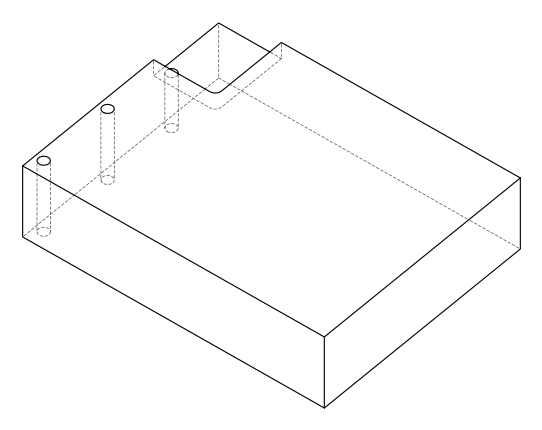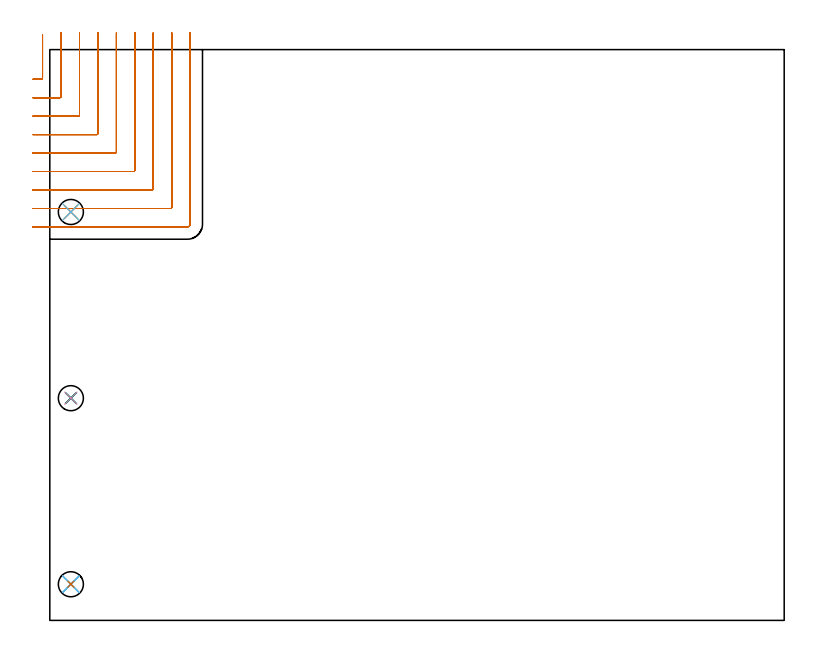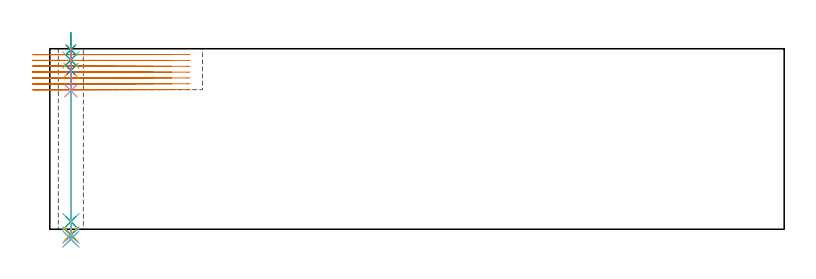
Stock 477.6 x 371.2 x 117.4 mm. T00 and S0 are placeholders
(PLAN: 12 operations, 9 tool changes, 21.6 min)
(1 MILL_CORNER_NOTCH_RECTANGULAR | CORNER_NOTCH_RECTANGULAR | UGT0201_008 | Follow Part, ap 4, ae 75% | 18.32 min | 325143 mm3)
(2 SPOT_DRILL | STEP1HOLE | NXT0321_9005460120000 | 0.03 min | 3 mm3)
(3 SPOT_DRILL_1 | STEP1HOLE_1 | NXT0321_9005460120000 | 0.03 min | 3 mm3)
(4 SPOT_DRILL_2 | STEP1HOLE_2 | NXT0321_9005460120000 | 0.04 min | 4 mm3)
(5 DRILL_BLIND_HOLE_INTO_CENTER | STEP1HOLE | NXT0301_065 | 0.07 min | 888 mm3)
(6 GUN_DRILL_THROUGH_HOLE | STEP1HOLE | UGT0307_007 | 0.63 min | 8266 mm3)
(7 DRILL_TO_ENLARGE_THROUGH_HOLE | STEP1HOLE | UGT0301_287 | 0.5 min | 15273 mm3)
(8 DRILL_BLIND_HOLE_INTO_CENTER_1 | STEP1HOLE_1 | NXT0301_065 | 0.07 min | 890 mm3)
(9 GUN_DRILL_THROUGH_HOLE_1 | STEP1HOLE_1 | UGT0307_007 | 0.63 min | 8269 mm3)
(10 DRILL_TO_ENLARGE_THROUGH_HOLE_1 | STEP1HOLE_1 | UGT0301_287 | 0.5 min | 15278 mm3)
(11 DRILL_THROUGH_HOLE_INTO_CENTER | STEP1HOLE_2 | NXT0301_065 | 0.39 min | 6256 mm3)
(12 DRILL_TO_ENLARGE_THROUGH_HOLE_2 | STEP1HOLE_2 | UGT0301_287 | 0.4 min | 12637 mm3)
(TOOL UGT0201_008 | End Mill 16 mm | D16 FL32 Z4)
(TOOL NXT0321_9005460120000 | NC Spot Drill, 142deg, 12mm, Carbide, Uncoated | D12 PA142 FL30 Z2)
(TOOL NXT0301_065 | Carbide Drill 9.4mm [860.1-0940-075A1-MM 2214] | D9.4 PA140 FL98 Z2)
(TOOL UGT0307_007 | Gun Drill 10 mm | D10 PA130 FL24 Z1)
(TOOL UGT0301_287 | Twist Drill 16.3 mm | D16.3 PA118 FL125 Z2)
(OP 1 MILL_CORNER_NOTCH_RECTANGULAR)
G17 G21 G94 G90
T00 M6
G54
G17 G0 G90 X-11. Y351.9 S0 M3
G43 Z127.4 H0
Z113.6
G94 G1 X-8. F250.
X-5.493 F500.
G3 X-4.7 Y352.693 R0.8
G1 Y377.674
Y380.674 F250.
G0 Z127.4
X-11. Y339.9
Z113.6
G1 X-8.
X6.507 F500.
G3 X7.3 Y340.693 R0.8
G1 Y379.2
Y382.2 F250.
G0 Z127.4
X-11. Y327.9
Z113.6
G1 X-8.
X18.506 F500.
G3 X19.3 Y328.694 R0.8
G1 Y379.2
Y382.2 F250.
G0 Z127.4
X-11. Y315.9
Z113.6
G1 X-8.
X30.506 F500.
G3 X31.3 Y316.694 R0.8
G1 Y379.2
Y382.2 F250.
G0 Z127.4
X-11. Y303.9
Z113.6
G1 X-8.
X42.506 F500.
G3 X43.3 Y304.694 R0.8
G1 Y379.2
Y382.2 F250.
G0 Z127.4
X-11. Y291.9
Z113.6
G1 X-8.
X54.505 F500.
G3 X55.3 Y292.695 R0.8
G1 Y379.2
Y382.2 F250.
G0 Z127.4
X-11. Y279.9
Z113.6
G1 X-8.
X66.505 F500.
G3 X67.3 Y280.695 R0.8
G1 Y379.2
Y382.2 F250.
G0 Z127.4
X-11. Y267.9
Z113.6
G1 X-8.
X78.505 F500.
G3 X79.3 Y268.695 R0.8
G1 Y379.2
Y382.2 F250.
G0 Z127.4
X-11. Y255.9
Z113.6
G1 X-8.
X89.4 F500.
G3 X91.3 Y257.8 R1.9
G1 Y379.2
Y382.2 F250.
G0 Z127.4
X-11. Y351.9
Z109.8
G1 X-8.
X-5.493 F500.
G3 X-4.7 Y352.693 R0.8
G1 Y377.674
Y380.674 F250.
G0 Z127.4
X-11. Y339.9
Z109.8
G1 X-8.
X6.507 F500.
G3 X7.3 Y340.693 R0.8
G1 Y379.2
Y382.2 F250.
G0 Z127.4
X-11. Y327.9
Z109.8
G1 X-8.
X18.506 F500.
G3 X19.3 Y328.694 R0.8
G1 Y379.2
Y382.2 F250.
G0 Z127.4
X-11. Y315.9
Z109.8
G1 X-8.
X30.506 F500.
G3 X31.3 Y316.694 R0.8
G1 Y379.2
Y382.2 F250.
G0 Z127.4
X-11. Y303.9
Z109.8
G1 X-8.
X42.506 F500.
G3 X43.3 Y304.694 R0.8
G1 Y379.2
Y382.2 F250.
G0 Z127.4
X-11. Y291.9
Z109.8
G1 X-8.
X54.505 F500.
G3 X55.3 Y292.695 R0.8
G1 Y379.2
Y382.2 F250.
G0 Z127.4
X-11. Y279.9
Z109.8
G1 X-8.
X66.505 F500.
G3 X67.3 Y280.695 R0.8
G1 Y379.2
Y382.2 F250.
G0 Z127.4
X-11. Y267.9
Z109.8
G1 X-8.
X78.505 F500.
G3 X79.3 Y268.695 R0.8
G1 Y379.2
Y382.2 F250.
G0 Z127.4
X-11. Y255.9
Z109.8
G1 X-8.
X89.4 F500.
G3 X91.3 Y257.8 R1.9
G1 Y379.2
Y382.2 F250.
G0 Z127.4
X-11. Y351.9
Z106.
G1 X-8.
X-5.493 F500.
G3 X-4.7 Y352.693 R0.8
G1 Y377.674
Y380.674 F250.
G0 Z127.4
X-11. Y339.9
Z106.
G1 X-8.
X6.507 F500.
G3 X7.3 Y340.693 R0.8
G1 Y379.2
Y382.2 F250.
G0 Z127.4
X-11. Y327.9
Z106.
G1 X-8.
X18.506 F500.
G3 X19.3 Y328.694 R0.8
G1 Y379.2
Y382.2 F250.
G0 Z127.4
X-11. Y315.9
Z106.
G1 X-8.
X30.506 F500.
G3 X31.3 Y316.694 R0.8
G1 Y379.2
Y382.2 F250.
G0 Z127.4
X-11. Y303.9
Z106.
G1 X-8.
X42.506 F500.
G3 X43.3 Y304.694 R0.8
G1 Y379.2
Y382.2 F250.
G0 Z127.4
X-11. Y291.9
Z106.
G1 X-8.
X54.505 F500.
G3 X55.3 Y292.695 R0.8
G1 Y379.2
Y382.2 F250.
G0 Z127.4
X-11. Y279.9
Z106.
G1 X-8.
X66.505 F500.
G3 X67.3 Y280.695 R0.8
G1 Y379.2
Y382.2 F250.
G0 Z127.4
X-11. Y267.9
Z106.
G1 X-8.
X78.505 F500.
G3 X79.3 Y268.695 R0.8
G1 Y379.2
Y382.2 F250.
G0 Z127.4
X-11. Y255.9
Z106.
G1 X-8.
X89.4 F500.
G3 X91.3 Y257.8 R1.9
G1 Y379.2
Y382.2 F250.
G0 Z127.4
X-11. Y351.9
Z102.2
G1 X-8.
X-5.493 F500.
G3 X-4.7 Y352.693 R0.8
G1 Y377.674
Y380.674 F250.
G0 Z127.4
X-11. Y339.9
Z102.2
G1 X-8.
X6.507 F500.
G3 X7.3 Y340.693 R0.8
G1 Y379.2
Y382.2 F250.
G0 Z127.4
X-11. Y327.9
Z102.2
G1 X-8.
X18.506 F500.
G3 X19.3 Y328.694 R0.8
G1 Y379.2
Y382.2 F250.
G0 Z127.4
X-11. Y315.9
Z102.2
G1 X-8.
X30.506 F500.
G3 X31.3 Y316.694 R0.8
G1 Y379.2
Y382.2 F250.
G0 Z127.4
X-11. Y303.9
Z102.2
G1 X-8.
X42.506 F500.
G3 X43.3 Y304.694 R0.8
G1 Y379.2
Y382.2 F250.
G0 Z127.4
X-11. Y291.9
Z102.2
G1 X-8.
X54.505 F500.
G3 X55.3 Y292.695 R0.8
G1 Y379.2
Y382.2 F250.
G0 Z127.4
X-11. Y279.9
Z102.2
G1 X-8.
X66.505 F500.
G3 X67.3 Y280.695 R0.8
G1 Y379.2
Y382.2 F250.
G0 Z127.4
X-11. Y267.9
Z102.2
G1 X-8.
X78.505 F500.
G3 X79.3 Y268.695 R0.8
G1 Y379.2
Y382.2 F250.
G0 Z127.4
X-11. Y255.9
Z102.2
G1 X-8.
X89.4 F500.
G3 X91.3 Y257.8 R1.9
G1 Y379.2
Y382.2 F250.
G0 Z127.4
X-11. Y351.9
Z98.4
G1 X-8.
X-5.493 F500.
G3 X-4.7 Y352.693 R0.8
G1 Y377.674
Y380.674 F250.
G0 Z127.4
X-11. Y339.9
Z98.4
G1 X-8.
X6.507 F500.
G3 X7.3 Y340.693 R0.8
G1 Y379.2
Y382.2 F250.
G0 Z127.4
X-11. Y327.9
Z98.4
G1 X-8.
X18.506 F500.
G3 X19.3 Y328.694 R0.8
G1 Y379.2
Y382.2 F250.
G0 Z127.4
X-11. Y315.9
Z98.4
G1 X-8.
X30.506 F500.
G3 X31.3 Y316.694 R0.8
G1 Y379.2
Y382.2 F250.
G0 Z127.4
X-11. Y303.9
Z98.4
G1 X-8.
X42.506 F500.
G3 X43.3 Y304.694 R0.8
G1 Y379.2
Y382.2 F250.
G0 Z127.4
X-11. Y291.9
Z98.4
G1 X-8.
X54.505 F500.
G3 X55.3 Y292.695 R0.8
G1 Y379.2
Y382.2 F250.
G0 Z127.4
X-11. Y279.9
Z98.4
G1 X-8.
X66.505 F500.
G3 X67.3 Y280.695 R0.8
G1 Y379.2
Y382.2 F250.
G0 Z127.4
X-11. Y267.9
Z98.4
G1 X-8.
X78.505 F500.
G3 X79.3 Y268.695 R0.8
G1 Y379.2
Y382.2 F250.
G0 Z127.4
X-11. Y255.9
Z98.4
G1 X-8.
X89.4 F500.
G3 X91.3 Y257.8 R1.9
G1 Y379.2
Y382.2 F250.
G0 Z127.4
X-11. Y351.9
Z94.6
G1 X-8.
X-5.493 F500.
G3 X-4.7 Y352.693 R0.8
G1 Y377.674
Y380.674 F250.
G0 Z127.4
X-11. Y339.9
Z94.6
G1 X-8.
X6.507 F500.
G3 X7.3 Y340.693 R0.8
G1 Y379.2
Y382.2 F250.
G0 Z127.4
X-11. Y327.9
Z94.6
G1 X-8.
X18.506 F500.
G3 X19.3 Y328.694 R0.8
G1 Y379.2
Y382.2 F250.
G0 Z127.4
X-11. Y315.9
Z94.6
G1 X-8.
X30.506 F500.
G3 X31.3 Y316.694 R0.8
G1 Y379.2
Y382.2 F250.
G0 Z127.4
X-11. Y303.9
Z94.6
G1 X-8.
X42.506 F500.
G3 X43.3 Y304.694 R0.8
G1 Y379.2
Y382.2 F250.
G0 Z127.4
X-11. Y291.9
Z94.6
G1 X-8.
X54.505 F500.
G3 X55.3 Y292.695 R0.8
G1 Y379.2
Y382.2 F250.
G0 Z127.4
X-11. Y279.9
Z94.6
G1 X-8.
X66.505 F500.
G3 X67.3 Y280.695 R0.8
G1 Y379.2
Y382.2 F250.
G0 Z127.4
X-11. Y267.9
Z94.6
G1 X-8.
X78.505 F500.
G3 X79.3 Y268.695 R0.8
G1 Y379.2
Y382.2 F250.
G0 Z127.4
X-11. Y255.9
Z94.6
G1 X-8.
X89.4 F500.
G3 X91.3 Y257.8 R1.9
G1 Y379.2
Y382.2 F250.
G0 Z127.4
X-11. Y351.9
Z90.8
G1 X-8.
X-5.493 F500.
G3 X-4.7 Y352.693 R0.8
G1 Y377.674
Y380.674 F250.
G0 Z127.4
X-11. Y339.9
Z90.8
G1 X-8.
X6.507 F500.
G3 X7.3 Y340.693 R0.8
G1 Y379.2
Y382.2 F250.
G0 Z127.4
X-11. Y327.9
Z90.8
G1 X-8.
X18.506 F500.
G3 X19.3 Y328.694 R0.8
G1 Y379.2
Y382.2 F250.
G0 Z127.4
X-11. Y315.9
Z90.8
G1 X-8.
X30.506 F500.
G3 X31.3 Y316.694 R0.8
G1 Y379.2
Y382.2 F250.
G0 Z127.4
X-11. Y303.9
Z90.8
G1 X-8.
X42.506 F500.
G3 X43.3 Y304.694 R0.8
G1 Y379.2
Y382.2 F250.
G0 Z127.4
X-11. Y291.9
Z90.8
G1 X-8.
X54.505 F500.
G3 X55.3 Y292.695 R0.8
G1 Y379.2
Y382.2 F250.
G0 Z127.4
X-11. Y279.9
Z90.8
G1 X-8.
X66.505 F500.
G3 X67.3 Y280.695 R0.8
G1 Y379.2
Y382.2 F250.
G0 Z127.4
X-11. Y267.9
Z90.8
G1 X-8.
X78.505 F500.
G3 X79.3 Y268.695 R0.8
G1 Y379.2
Y382.2 F250.
G0 Z127.4
X-11. Y255.9
Z90.8
G1 X-8.
X89.4 F500.
G3 X91.3 Y257.8 R1.9
G1 Y379.2
Y382.2 F250.
G0 Z127.4
M5
M2
(OP 2 SPOT_DRILL)
G17 G21 G94 G90
T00 M6
G54
G17 G0 G90 X13.7 Y23.5 S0 M3
G43 Z127.4 H0
G94 G81 G98 Z116.698 F250. R120.4
G80
M5
M2
(OP 3 SPOT_DRILL_1)
G17 G21 G94 G90
T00 M6
G54
G17 G0 G90 X13.7 Y144.5 S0 M3
G43 Z127.4 H0
G94 G81 G98 Z116.698 F250. R120.4
G80
M5
M2
(OP 4 SPOT_DRILL_2)
G17 G21 G94 G90
T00 M6
G54
G17 G0 G90 X13.7 Y265.6 S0 M3
G43 Z127.4 H0
G94 G81 G98 Z90.098 F250. R93.8
G80
M5
M2
(OP 5 DRILL_BLIND_HOLE_INTO_CENTER)
G17 G21 G94 G90
T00 M6
G54
G17 G0 G90 X13.7 Y23.5 S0 M3
G43 Z127.4 H1
G94 G81 G98 Z103.3 F250. R119.4
G80
M5
M2
(OP 6 GUN_DRILL_THROUGH_HOLE)
G17 G21 G94 G90
T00 M6
G54
G17 G0 G90 X13.7 Y23.5 M8
G43 Z127.791 H0
S716 M3
G94 G1 Z110.068 F125. M26
G4 X.084
Z5. F250.
G4 X.084
Z-3.832 F125.
G4 X.084
M5
M9
G0 Z127.791
M2
(OP 7 DRILL_TO_ENLARGE_THROUGH_HOLE)
G17 G21 G94 G90
T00 M6
G54
G17 G0 G90 X13.7 Y23.5 S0 M3
G43 Z127.4 H0
G94 G73 G98 Z-6.397 F250. Q15.475 R119.4
G80
M5
M2
(OP 8 DRILL_BLIND_HOLE_INTO_CENTER_1)
G17 G21 G94 G90
T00 M6
G54
G17 G0 G90 X13.7 Y144.5 S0 M3
G43 Z127.4 H1
G94 G81 G98 Z103.3 F250. R119.4
G80
M5
M2
(OP 9 GUN_DRILL_THROUGH_HOLE_1)
G17 G21 G94 G90
T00 M6
G54
G17 G0 G90 X13.7 Y144.5 M8
G43 Z127.791 H0
S716 M3
G94 G1 Z110.068 F125. M26
G4 X.084
Z5. F250.
G4 X.084
Z-3.832 F125.
G4 X.084
M5
M9
G0 Z127.791
M2
(OP 10 DRILL_TO_ENLARGE_THROUGH_HOLE_1)
G17 G21 G94 G90
T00 M6
G54
G17 G0 G90 X13.7 Y144.5 S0 M3
G43 Z127.4 H0
G94 G73 G98 Z-6.397 F250. Q15.475 R119.4
G80
M5
M2
(OP 11 DRILL_THROUGH_HOLE_INTO_CENTER)
G17 G21 G94 G90
T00 M6
G54
G17 G0 G90 X13.7 Y265.6 S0 M3
G43 Z127.4 H1
G94 G73 G98 Z-3.211 F250. Q8.546 R92.8
G80
M5
M2
(OP 12 DRILL_TO_ENLARGE_THROUGH_HOLE_2)
G17 G21 G94 G90
T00 M6
G54
G17 G0 G90 X13.7 Y265.6 S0 M3
G43 Z127.4 H0
G94 G73 G98 Z-6.397 F250. Q16.2 R92.8
G80
M5
M2
